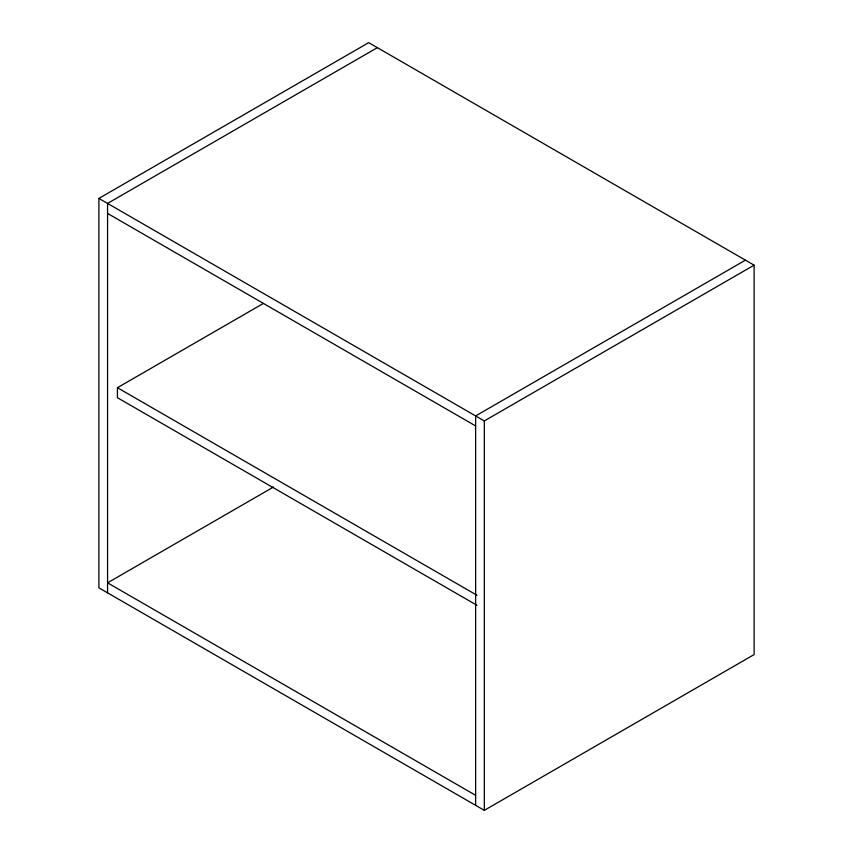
<?xml version="1.0" encoding="UTF-8"?>
<svg xmlns="http://www.w3.org/2000/svg" width="853" height="853" viewBox="0 0 853 853"><rect width="100%" height="100%" fill="white"/><g stroke="black" fill="none" stroke-linecap="round" stroke-linejoin="round"><path stroke-width="1.28" d="M98.895 198.418L368.688 42.65L754.105 265.166L754.105 654.582L484.312 810.35L98.895 587.834L98.895 198.418L484.312 420.934L754.105 265.166M377.357 47.661L107.563 203.419L107.563 592.835M476.966 605.278L117.437 397.711L117.437 387.699L263.385 303.433M273.589 486.967L107.563 582.823L475.643 795.327M745.437 260.165L475.643 415.923L475.643 805.339M107.563 213.431L475.643 425.946M117.437 387.699L476.966 595.266M484.312 420.934L484.312 810.35"/></g></svg>
